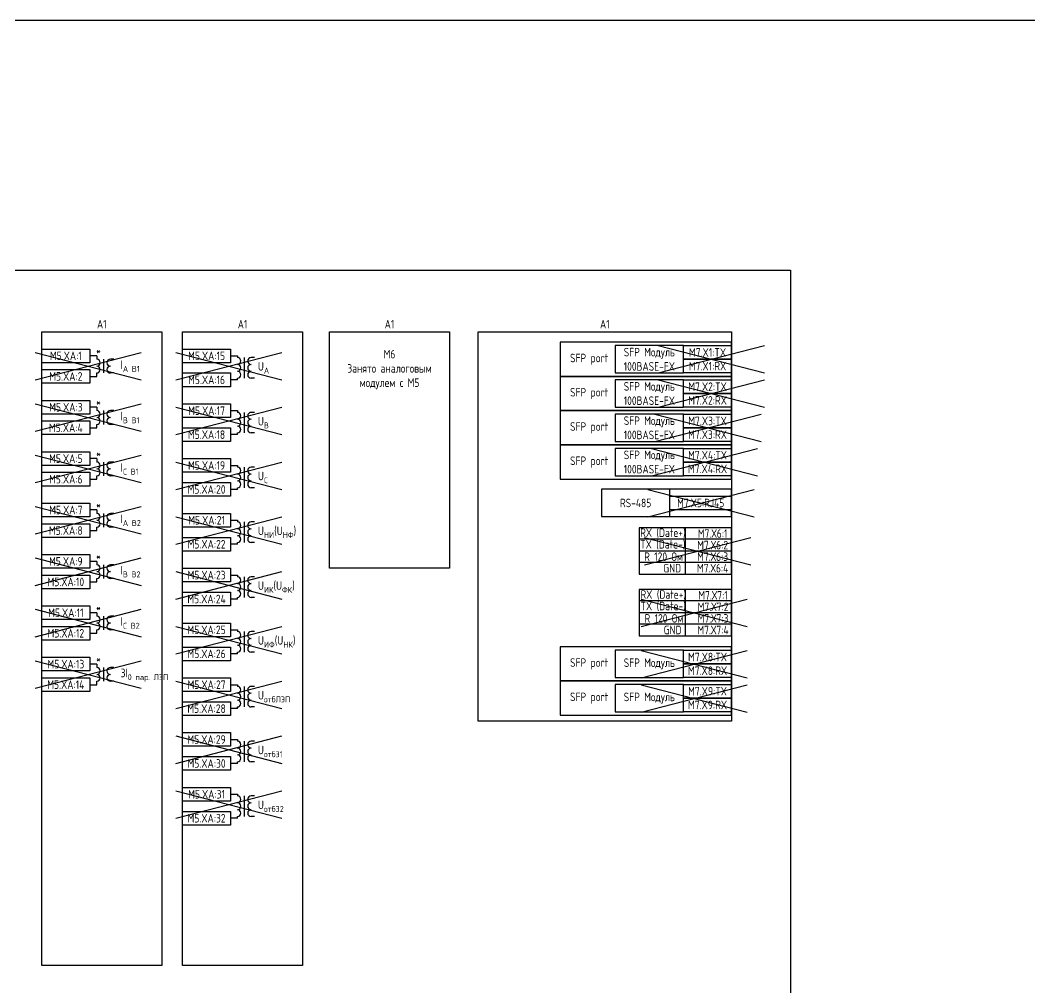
# Model space of a CAD drawing. Header units: millimetres. Extents: x -863 to 2106, y -90 to 586.
# Drawn here: x 329.7 to 624.5, y 303.5 to 586 of the extents above; entities that cross this region are included whole.
import ezdxf

# ---------------------------------------------------------------- set-up
doc = ezdxf.new("R2010")
doc.units = ezdxf.units.MM
doc.styles.add('Gost_type_A', font='GOST_0.TTF')

msp = doc.modelspace()

# ---------------------------------------------------------------- linework, layer by layer
at = {"color": 6}
for p, q in [((516, 491), (547, 483)), ((516, 483), (547, 491)), ((334, 489), (365, 481)), ((334, 481), (365, 489)), ((375.1, 489), (406.1, 481)), ((375.1, 481), (406.1, 489)), ((516, 481), (547, 473)), ((516, 473), (547, 481)), ((334, 474), (365, 466)), ((334, 466), (365, 474)), ((375.1, 473), (406.1, 465)), ((375.1, 465), (406.1, 473)), ((515, 471), (546, 463)), ((515, 463), (546, 471)), ((514, 461), (545, 453)), ((514, 453), (545, 461)), ((334, 459), (365, 451)), ((334, 451), (365, 459)), ((375.1, 457), (406.1, 449)), ((375.1, 449), (406.1, 457)), ((513, 449), (544, 441)), ((513, 441), (544, 449)), ((375.1, 441), (406.1, 433)), ((375.1, 433), (406.1, 441)), ((512, 435), (543, 427)), ((512, 427), (543, 435)), ((375.1, 425), (406.1, 417)), ((375.1, 417), (406.1, 425)), ((511, 417), (542, 409)), ((511, 409), (542, 417)), ((375.1, 409), (406.1, 401)), ((375.1, 401), (406.1, 409)), ((511, 402), (542, 394)), ((511, 394), (542, 402)), ((334, 399), (365, 391)), ((334, 391), (365, 399)), ((375.1, 393), (406.1, 385)), ((375.1, 385), (406.1, 393)), ((511, 392), (542, 384)), ((511, 384), (542, 392))]:
    msp.add_line(p, q, dxfattribs=at)
for p, q in [((352, 488), (350, 488)), ((350, 482), (352, 482)), ((352, 473), (350, 473)), ((350, 467), (352, 467)), ((352, 458), (350, 458)), ((350, 452), (352, 452)), ((352, 443), (350, 443)), ((350, 437), (352, 437)), ((352, 428), (350, 428)), ((350, 422), (352, 422)), ((352, 413), (350, 413)), ((350, 407), (352, 407)), ((352, 398), (350, 398)), ((350, 392), (352, 392))]:
    msp.add_line(p, q)
at = {"ltscale": 4}
for p, q in [((352, 488), (352, 487)), ((352, 487.5), (352, 487)), ((354, 487), (354, 483)), ((354, 487), (354, 483)), ((357, 487), (356, 487)), ((357, 487), (356, 487)), ((391.1, 488), (393.1, 488)), ((393.1, 488), (393.1, 487.5)), ((393.1, 488), (393.1, 487.5)), ((395.1, 487.5), (395.1, 483.5)), ((398.1, 487.5), (397.1, 487.5)), ((395.1, 485.5), (395.1, 481.5)), ((352, 482), (352, 483)), ((357, 483), (356, 483)), ((357, 483), (356, 483)), ((393.1, 481), (391.1, 481)), ((393.1, 481), (393.1, 481.5)), ((398.1, 481.5), (397.1, 481.5)), ((352, 473), (352, 472)), ((352, 472.5), (352, 472)), ((354, 472), (354, 468)), ((354, 472), (354, 468)), ((357, 472), (356, 472)), ((357, 472), (356, 472)), ((391.1, 472), (393.1, 472)), ((393.1, 472), (393.1, 471.5)), ((393.1, 472), (393.1, 471.5)), ((395.1, 471.5), (395.1, 467.5)), ((395.1, 469.5), (395.1, 465.5)), ((398.1, 471.5), (397.1, 471.5)), ((352, 467), (352, 468)), ((357, 468), (356, 468)), ((357, 468), (356, 468)), ((393.1, 465), (391.1, 465)), ((393.1, 465), (393.1, 465.5)), ((398.1, 465.5), (397.1, 465.5)), ((352, 458), (352, 457)), ((352, 457.5), (352, 457)), ((354, 457), (354, 453)), ((354, 457), (354, 453)), ((357, 457), (356, 457)), ((357, 457), (356, 457)), ((391.1, 456), (393.1, 456)), ((393.1, 456), (393.1, 455.5)), ((393.1, 456), (393.1, 455.5)), ((395.1, 455.5), (395.1, 451.5)), ((398.1, 455.5), (397.1, 455.5)), ((352, 452), (352, 453)), ((357, 453), (356, 453)), ((357, 453), (356, 453)), ((395.1, 453.5), (395.1, 449.5)), ((393.1, 449), (391.1, 449)), ((393.1, 449), (393.1, 449.5)), ((398.1, 449.5), (397.1, 449.5)), ((352, 443), (352, 442)), ((352, 442.5), (352, 442)), ((354, 442), (354, 438)), ((354, 442), (354, 438)), ((357, 442), (356, 442)), ((357, 442), (356, 442)), ((391.1, 440), (393.1, 440)), ((393.1, 440), (393.1, 439.5)), ((393.1, 440), (393.1, 439.5)), ((395.1, 439.5), (395.1, 435.5)), ((398.1, 439.5), (397.1, 439.5)), ((352, 437), (352, 438)), ((357, 438), (356, 438)), ((357, 438), (356, 438)), ((395.1, 437.5), (395.1, 433.5)), ((393.1, 433), (393.1, 433.5)), ((398.1, 433.5), (397.1, 433.5)), ((393.1, 433), (391.1, 433)), ((352, 428), (352, 427)), ((352, 427.5), (352, 427)), ((354, 427), (354, 423)), ((354, 427), (354, 423)), ((357, 427), (356, 427)), ((357, 427), (356, 427)), ((352, 422), (352, 423)), ((357, 423), (356, 423)), ((357, 423), (356, 423)), ((391.1, 424), (393.1, 424)), ((393.1, 424), (393.1, 423.5)), ((393.1, 424), (393.1, 423.5)), ((395.1, 423.5), (395.1, 419.5)), ((398.1, 423.5), (397.1, 423.5)), ((395.1, 421.5), (395.1, 417.5)), ((393.1, 417), (391.1, 417)), ((393.1, 417), (393.1, 417.5)), ((398.1, 417.5), (397.1, 417.5)), ((352, 413), (352, 412)), ((352, 412.5), (352, 412)), ((354, 412), (354, 408)), ((354, 412), (354, 408)), ((357, 412), (356, 412)), ((357, 412), (356, 412)), ((352, 407), (352, 408)), ((357, 408), (356, 408)), ((357, 408), (356, 408)), ((391.1, 408), (393.1, 408)), ((393.1, 408), (393.1, 407.5)), ((393.1, 408), (393.1, 407.5)), ((395.1, 407.5), (395.1, 403.5)), ((398.1, 407.5), (397.1, 407.5)), ((395.1, 405.5), (395.1, 401.5)), ((393.1, 401), (391.1, 401)), ((393.1, 401), (393.1, 401.5)), ((398.1, 401.5), (397.1, 401.5)), ((352, 398), (352, 397)), ((352, 397.5), (352, 397)), ((354, 397), (354, 393)), ((354, 397), (354, 393)), ((357, 397), (356, 397)), ((357, 397), (356, 397)), ((352, 392), (352, 393)), ((357, 393), (356, 393)), ((357, 393), (356, 393)), ((391.1, 392), (393.1, 392)), ((393.1, 392), (393.1, 391.5)), ((393.1, 392), (393.1, 391.5)), ((395.1, 391.5), (395.1, 387.5)), ((395.1, 389.5), (395.1, 385.5)), ((398.1, 391.5), (397.1, 391.5)), ((393.1, 385), (391.1, 385)), ((393.1, 385), (393.1, 385.5)), ((398.1, 385.5), (397.1, 385.5)), ((391.1, 376), (393.1, 376)), ((393.1, 376), (393.1, 375.5)), ((393.1, 376), (393.1, 375.5)), ((395.1, 375.5), (395.1, 371.5)), ((398.1, 375.5), (397.1, 375.5)), ((395.1, 373.5), (395.1, 369.5)), ((393.1, 369), (391.1, 369)), ((393.1, 369), (393.1, 369.5)), ((398.1, 369.5), (397.1, 369.5)), ((391.1, 360), (393.1, 360)), ((393.1, 360), (393.1, 359.5)), ((393.1, 360), (393.1, 359.5)), ((395.1, 359.5), (395.1, 355.5)), ((395.1, 357.5), (395.1, 353.5)), ((398.1, 359.5), (397.1, 359.5)), ((393.1, 353), (391.1, 353)), ((393.1, 353), (393.1, 353.5)), ((398.1, 353.5), (397.1, 353.5))]:
    msp.add_line(p, q, dxfattribs=at)
at = {"color": 114, "true_color": 0x139b48}
for p, q in [((334, 444), (365, 436)), ((334, 436), (365, 444)), ((334, 429), (365, 421)), ((334, 421), (365, 429)), ((334, 414), (365, 406)), ((334, 406), (365, 414)), ((375.1, 377.03), (406.1, 369.03)), ((375.1, 369.03), (406.1, 377.03)), ((375.1, 361), (406.1, 353)), ((375.1, 353), (406.1, 361))]:
    msp.add_line(p, q, dxfattribs=at)
for points in [[(-863, 586), (2106, 586), (2106, -90), (-863, -90)], [(0, 513), (554.57, 513), (554.57, 297), (0, 297)], [(336, 495), (371, 495), (371, 310), (336, 310)], [(377.1, 495), (412.1, 495), (412.1, 310), (377.1, 310)], [(420.01, 495), (455.01, 495), (455.01, 426), (420.01, 426)], [(463.39, 495), (537.39, 495), (537.39, 381.31), (463.39, 381.31)], [(336, 490), (350, 490), (350, 486), (336, 486)], [(377.1, 490), (391.1, 490), (391.1, 486), (377.1, 486)], [(537.39, 492), (487.39, 492), (487.39, 482), (537.39, 482)], [(523.39, 491), (537.39, 491), (537.39, 487), (523.39, 487)], [(523.39, 487), (537.39, 487), (537.39, 483), (523.39, 483)], [(336, 484), (350, 484), (350, 480), (336, 480)], [(377.1, 483), (391.1, 483), (391.1, 479), (377.1, 479)], [(537.39, 482), (487.39, 482), (487.39, 472), (537.39, 472)], [(523.39, 481), (537.39, 481), (537.39, 477), (523.39, 477)], [(336, 475), (350, 475), (350, 471), (336, 471)], [(523.39, 477), (537.39, 477), (537.39, 473), (523.39, 473)], [(377.1, 474), (391.1, 474), (391.1, 470), (377.1, 470)], [(537.39, 472), (487.39, 472), (487.39, 462), (537.39, 462)], [(336, 469), (350, 469), (350, 465), (336, 465)], [(523.39, 471), (537.39, 471), (537.39, 467), (523.39, 467)], [(377.1, 467), (391.1, 467), (391.1, 463), (377.1, 463)], [(523.39, 467), (537.39, 467), (537.39, 463), (523.39, 463)], [(336, 460), (350, 460), (350, 456), (336, 456)], [(537.39, 462), (487.39, 462), (487.39, 452), (537.39, 452)], [(523.39, 461), (537.39, 461), (537.39, 457), (523.39, 457)], [(377.1, 458), (391.1, 458), (391.1, 454), (377.1, 454)], [(523.39, 457), (537.39, 457), (537.39, 453), (523.39, 453)], [(336, 454), (350, 454), (350, 450), (336, 450)], [(377.1, 451), (391.1, 451), (391.1, 447), (377.1, 447)], [(519.39, 447.06), (537.39, 447.06), (537.39, 443.06), (519.39, 443.06)], [(336, 445), (350, 445), (350, 441), (336, 441)], [(377.1, 442), (391.1, 442), (391.1, 438), (377.1, 438)], [(336, 439), (350, 439), (350, 435), (336, 435)], [(523.97, 424.26), (523.97, 437.77), (510.45, 437.77), (510.45, 424.26)], [(377.1, 435), (391.1, 435), (391.1, 431), (377.1, 431)], [(336, 430), (350, 430), (350, 426), (336, 426)], [(377.1, 426), (391.1, 426), (391.1, 422), (377.1, 422)], [(336, 424), (350, 424), (350, 420), (336, 420)], [(377.1, 419), (391.1, 419), (391.1, 415), (377.1, 415)], [(523.97, 406.27), (523.97, 419.78), (510.45, 419.78), (510.45, 406.27)], [(336, 415), (350, 415), (350, 411), (336, 411)], [(377.1, 410), (391.1, 410), (391.1, 406), (377.1, 406)], [(336, 409), (350, 409), (350, 405), (336, 405)], [(377.1, 403), (391.1, 403), (391.1, 399), (377.1, 399)], [(537.39, 403.08), (487.39, 403.08), (487.39, 393.08), (537.39, 393.08)], [(523.39, 402.08), (537.39, 402.08), (537.39, 398.08), (523.39, 398.08)], [(336, 400), (350, 400), (350, 396), (336, 396)], [(523.39, 398.08), (537.39, 398.08), (537.39, 394.08), (523.39, 394.08)], [(336, 394), (350, 394), (350, 390), (336, 390)], [(377.1, 394), (391.1, 394), (391.1, 390), (377.1, 390)], [(537.39, 393.08), (487.39, 393.08), (487.39, 383.08), (537.39, 383.08)], [(523.39, 392.08), (537.39, 392.08), (537.39, 388.08), (523.39, 388.08)], [(377.1, 387), (391.1, 387), (391.1, 383), (377.1, 383)], [(523.39, 388.08), (537.39, 388.08), (537.39, 384.08), (523.39, 384.08)], [(377.1, 378), (391.1, 378), (391.1, 374), (377.1, 374)], [(377.1, 371), (391.1, 371), (391.1, 367), (377.1, 367)], [(377.1, 362), (391.1, 362), (391.1, 358), (377.1, 358)], [(377.1, 355), (391.1, 355), (391.1, 351), (377.1, 351)]]:
    msp.add_lwpolyline(points, close=True)
at = {"ltscale": 4}
for points in [[(503.39, 483), (523.39, 483), (523.39, 491), (503.39, 491)], [(503.39, 473), (523.39, 473), (523.39, 481), (503.39, 481)], [(503.39, 463), (523.39, 463), (523.39, 471), (503.39, 471)], [(503.39, 453), (523.39, 453), (523.39, 461), (503.39, 461)], [(499.39, 441.06), (537.39, 441.06), (537.39, 449.06), (499.39, 449.06)], [(499.39, 441.06), (519.39, 441.06), (519.39, 449.06), (499.39, 449.06)], [(503.39, 394.08), (523.39, 394.08), (523.39, 402.08), (503.39, 402.08)], [(503.39, 384.08), (523.39, 384.08), (523.39, 392.08), (503.39, 392.08)]]:
    msp.add_lwpolyline(points, close=True, dxfattribs=at)
for points in [[(523.97, 424.26), (537.39, 424.26), (537.39, 437.77), (523.97, 437.77)], [(537.39, 434.44), (510.45, 434.44)], [(537.39, 431.01), (510.45, 431.01)], [(537.39, 427.68), (510.45, 427.68)], [(523.97, 406.27), (537.39, 406.27), (537.39, 419.78), (523.97, 419.78)], [(537.39, 416.45), (510.45, 416.45)], [(537.39, 413.02), (510.45, 413.02)], [(537.39, 409.69), (510.45, 409.69)]]:
    msp.add_lwpolyline(points)
for centre, start, end in [((352, 486), 270, 90), ((352, 486), 270, 90), ((356, 486), 90, 270), ((356, 486), 90, 270), ((393.1, 486.5), 270, 90), ((397.1, 486.5), 90, 270), ((397.1, 486.5), 90, 270), ((352, 484), 270, 90), ((352, 484), 270, 90), ((356, 484), 90, 270), ((356, 484), 90, 270), ((393.1, 484.5), 270, 90), ((397.1, 484.5), 90, 270), ((397.1, 484.5), 90, 270), ((393.1, 482.5), 270, 90), ((397.1, 482.5), 90, 270), ((352, 471), 270, 90), ((352, 471), 270, 90), ((356, 471), 90, 270), ((356, 471), 90, 270), ((352, 469), 270, 90), ((352, 469), 270, 90), ((356, 469), 90, 270), ((356, 469), 90, 270), ((393.1, 470.5), 270, 90), ((393.1, 468.5), 270, 90), ((397.1, 470.5), 90, 270), ((397.1, 470.5), 90, 270), ((397.1, 468.5), 90, 270), ((397.1, 468.5), 90, 270), ((393.1, 466.5), 270, 90), ((397.1, 466.5), 90, 270), ((352, 456), 270, 90), ((352, 456), 270, 90), ((356, 456), 90, 270), ((356, 456), 90, 270), ((352, 454), 270, 90), ((352, 454), 270, 90), ((356, 454), 90, 270), ((356, 454), 90, 270), ((393.1, 454.5), 270, 90), ((397.1, 454.5), 90, 270), ((397.1, 454.5), 90, 270), ((393.1, 452.5), 270, 90), ((393.1, 450.5), 270, 90), ((397.1, 452.5), 90, 270), ((397.1, 452.5), 90, 270), ((397.1, 450.5), 90, 270), ((352, 441), 270, 90), ((352, 441), 270, 90), ((352, 439), 270, 90), ((352, 439), 270, 90), ((356, 441), 90, 270), ((356, 441), 90, 270), ((356, 439), 90, 270), ((356, 439), 90, 270), ((393.1, 438.5), 270, 90), ((397.1, 438.5), 90, 270), ((397.1, 438.5), 90, 270), ((393.1, 436.5), 270, 90), ((397.1, 436.5), 90, 270), ((397.1, 436.5), 90, 270), ((393.1, 434.5), 270, 90), ((397.1, 434.5), 90, 270), ((352, 426), 270, 90), ((352, 426), 270, 90), ((352, 424), 270, 90), ((352, 424), 270, 90), ((356, 426), 90, 270), ((356, 426), 90, 270), ((356, 424), 90, 270), ((356, 424), 90, 270), ((393.1, 422.5), 270, 90), ((397.1, 422.5), 90, 270), ((397.1, 422.5), 90, 270), ((393.1, 420.5), 270, 90), ((393.1, 418.5), 270, 90), ((397.1, 420.5), 90, 270), ((397.1, 420.5), 90, 270), ((397.1, 418.5), 90, 270), ((352, 411), 270, 90), ((352, 411), 270, 90), ((352, 409), 270, 90), ((352, 409), 270, 90), ((356, 411), 90, 270), ((356, 411), 90, 270), ((356, 409), 90, 270), ((356, 409), 90, 270), ((393.1, 406.5), 270, 90), ((397.1, 406.5), 90, 270), ((397.1, 406.5), 90, 270), ((393.1, 404.5), 270, 90), ((397.1, 404.5), 90, 270), ((397.1, 404.5), 90, 270), ((393.1, 402.5), 270, 90), ((397.1, 402.5), 90, 270), ((352, 396), 270, 90), ((352, 396), 270, 90), ((356, 396), 90, 270), ((356, 396), 90, 270), ((352, 394), 270, 90), ((352, 394), 270, 90), ((356, 394), 90, 270), ((356, 394), 90, 270), ((393.1, 390.5), 270, 90), ((393.1, 388.5), 270, 90), ((397.1, 390.5), 90, 270), ((397.1, 390.5), 90, 270), ((397.1, 388.5), 90, 270), ((397.1, 388.5), 90, 270), ((393.1, 386.5), 270, 90), ((397.1, 386.5), 90, 270), ((393.1, 374.5), 270, 90), ((397.1, 374.5), 90, 270), ((397.1, 374.5), 90, 270), ((393.1, 372.5), 270, 90), ((393.1, 370.5), 270, 90), ((397.1, 372.5), 90, 270), ((397.1, 372.5), 90, 270), ((397.1, 370.5), 90, 270), ((393.1, 358.5), 270, 90), ((393.1, 356.5), 270, 90), ((397.1, 358.5), 90, 270), ((397.1, 358.5), 90, 270), ((397.1, 356.5), 90, 270), ((397.1, 356.5), 90, 270), ((393.1, 354.5), 270, 90), ((397.1, 354.5), 90, 270)]:
    msp.add_arc(centre, 1, start, end, dxfattribs=at)

# ---------------------------------------------------------------- texts
at = {"char_height": 2.5, "attachment_point": 8, "line_spacing_factor": 0.9, "style": 'Gost_type_A'}
for s, insert, width in [('A1', (353.5, 496), 35), ('A1', (394.6, 496), 35), ('A1', (437.51, 496), 35), ('A1', (500.39, 496), 74.0002), ('RX (Date+)', (517.34, 434.88), 59), ('M7.Х6:1', (531.88, 434.88), 59), ('TX (Date-)', (517.32, 431.5), 59), ('M7.Х6:2', (531.88, 431.5), 59), ('R 120 Ом', (517.54, 428.13), 59), ('M7.Х6:3', (531.88, 428.13), 59), ('GND', (520.06, 424.76), 59), ('M7.Х6:4', (531.88, 424.76), 59), ('RX (Date+)', (517.45, 416.84), 59), ('M7.Х7:1', (531.99, 416.84), 59), ('TX (Date-)', (517.43, 413.47), 59), ('M7.Х7:2', (531.99, 413.47), 59), ('R 120 Ом', (517.65, 410.1), 59), ('M7.Х7:3', (531.99, 410.1), 59), ('GND', (520.17, 406.72), 59), ('M7.Х7:4', (531.99, 406.72), 59)]:
    msp.add_mtext(s, dxfattribs=dict(at, insert=insert, width=width))
at = {"char_height": 2.5, "style": 'Gost_type_A'}
for s, insert, width, attachment_point in [('*', (352.5, 489.5), 3, 5), ('M6\\PЗанято аналоговым модулем с М5', (437.51, 484), 35, 5), ('SFP Mодуль 100BASE-FX', (513.39, 487), 19.9998, 5), ('M7.X1:TX', (530.39, 489), 14, 5), ('M5.XA:1', (343, 488), 14, 5), ('\\A1;I{\\H0.7x;\\S^ A B1;}', (359, 485), 8, 4), ('M5.XA:15', (384.1, 488), 14, 5), ('SFP port', (501.39, 487), 20, 6), ('\\A1;U{\\H0.7x;\\S^ A;}', (399.1, 484.5), 12, 4), ('M7.X1:RX', (530.39, 485), 14, 5), ('M5.XA:2', (342.99, 482), 14.018, 5), ('M5.XA:16', (384.09, 481), 14.018, 5), ('SFP port', (501.39, 477), 20, 6), ('SFP Mодуль 100BASE-FX', (513.39, 477), 19.9998, 5), ('M7.X2:TX', (530.39, 479), 14, 5), ('*', (352.5, 474.5), 3, 5), ('M7.X2:RX', (530.39, 475), 14, 5), ('M5.XA:3', (343, 473), 14, 5), ('M5.XA:17', (384.09, 472), 14.018, 5), ('\\A1;I{\\H0.7x;\\S^ B B1;}', (359, 470), 8, 4), ('\\A1;U{\\H0.7x;\\S^ B;}', (399.1, 468.5), 12, 4), ('SFP Mодуль 100BASE-FX', (513.39, 467), 19.9998, 5), ('M7.X3:TX', (530.39, 469), 14, 5), ('M5.XA:4', (342.99, 466.99), 14.018, 5), ('M5.XA:18', (384.09, 465), 14.018, 5), ('SFP port', (501.39, 467), 20, 6), ('M7.X3:RX', (530.39, 465), 14, 5), ('SFP Mодуль 100BASE-FX', (513.39, 457), 19.9998, 5), ('M7.X4:TX', (530.39, 459), 14, 5), ('M5.XA:5', (343, 458), 14, 5), ('*', (352.5, 459.5), 3, 5), ('M5.XA:19', (384.09, 456), 14.018, 5), ('SFP port', (501.39, 457), 20, 6), ('\\A1;I{\\H0.7x;\\S^ C B1;}', (359, 455), 8, 4), ('\\A1;U{\\H0.7x;\\S^ C;}', (399.1, 452.5), 12, 4), ('M7.X4:RX', (530.39, 455), 14, 5), ('M5.XA:6', (342.99, 451.99), 14.018, 5), ('M5.XA:20', (384.09, 449), 14.018, 5), ('RS-485', (509.39, 445.06), 19.9998, 5), ('M7.X5:RJ45', (528.39, 445.06), 18.0002, 5), ('M5.XA:7', (343, 443), 14, 5), ('*', (352.5, 444.5), 3, 5), ('\\A1;I{\\H0.7x;\\S^ A B2;}', (359, 440), 8, 4), ('M5.XA:21', (384.09, 440), 14.018, 5), ('M5.XA:8', (342.99, 436.99), 14.018, 5), ('\\A1;U{\\H0.7x;\\S^ НИ;}(U{\\H0.7x;\\S^ НФ;})', (399.1, 436.5), 12, 4), ('M5.XA:22', (384.09, 433), 14.018, 5), ('M5.XA:9', (343, 428), 14, 5), ('*', (352.5, 429.5), 3, 5), ('\\A1;I{\\H0.7x;\\S^ B B2;}', (359, 425), 8, 4), ('M5.XA:23', (384.09, 424), 14.018, 5), ('M5.XA:10', (342.99, 421.99), 14.018, 5), ('\\A1;U{\\H0.7x;\\S^ ИК;}(U{\\H0.7x;\\S^ ФК;})', (399.1, 420.5), 12, 4), ('M5.XA:24', (384.09, 417), 14.018, 5), ('M5.XA:11', (343, 413), 14, 5), ('*', (352.5, 414.5), 3, 5), ('\\A1;I{\\H0.7x;\\S^ C B2;}', (359, 410), 8, 4), ('M5.XA:12', (342.99, 407), 14.018, 5), ('M5.XA:25', (384.09, 408), 14.018, 5), ('\\A1;U{\\H0.7x;\\S^ ИФ;}(U{\\H0.7x;\\S^ НК;})', (399.1, 404.5), 12, 4), ('M5.XA:26', (384.09, 401), 14.018, 5), ('M7.X8:TX', (530.39, 400.08), 14, 5), ('M5.XA:13', (343, 398.01), 14, 5), ('*', (352.5, 399.5), 3, 5), ('SFP port', (501.39, 398.08), 20, 6), ('SFP Mодуль ', (513.39, 398.08), 19.9998, 5), ('\\A1;3I{\\H0.7x;\\S^ 0 пар. ЛЭП;}', (359, 395), 14.005, 4), ('M7.X8:RX', (530.39, 396.08), 14, 5), ('M5.XA:14', (342.99, 392), 14.018, 5), ('M5.XA:27', (384.09, 392), 14.018, 5), ('\\A1;U{\\H0.7x;\\S^ отбЛЭП;}', (399.1, 388.5), 12, 4), ('SFP port', (501.39, 388.08), 20, 6), ('SFP Mодуль ', (513.39, 388.08), 19.9998, 5), ('M7.X9:TX', (530.39, 390.08), 14, 5), ('M5.XA:28', (384.09, 385), 14.018, 5), ('M7.X9:RX', (530.39, 386.08), 14, 5), ('M5.XA:29', (384.09, 376), 14.018, 5), ('\\A1;U{\\H0.7x;\\S^ отбЭ1;}', (399.1, 372.5), 12, 4), ('M5.XA:30', (384.09, 369), 14.018, 5), ('M5.XA:31', (384.09, 360), 14.018, 5), ('\\A1;U{\\H0.7x;\\S^ отбЭ2;}', (399.1, 356.5), 12, 4), ('M5.XA:32', (384.09, 353), 14.018, 5)]:
    msp.add_mtext(s, dxfattribs=dict(at, insert=insert, width=width, attachment_point=attachment_point))

doc.saveas('drawing.dxf')
